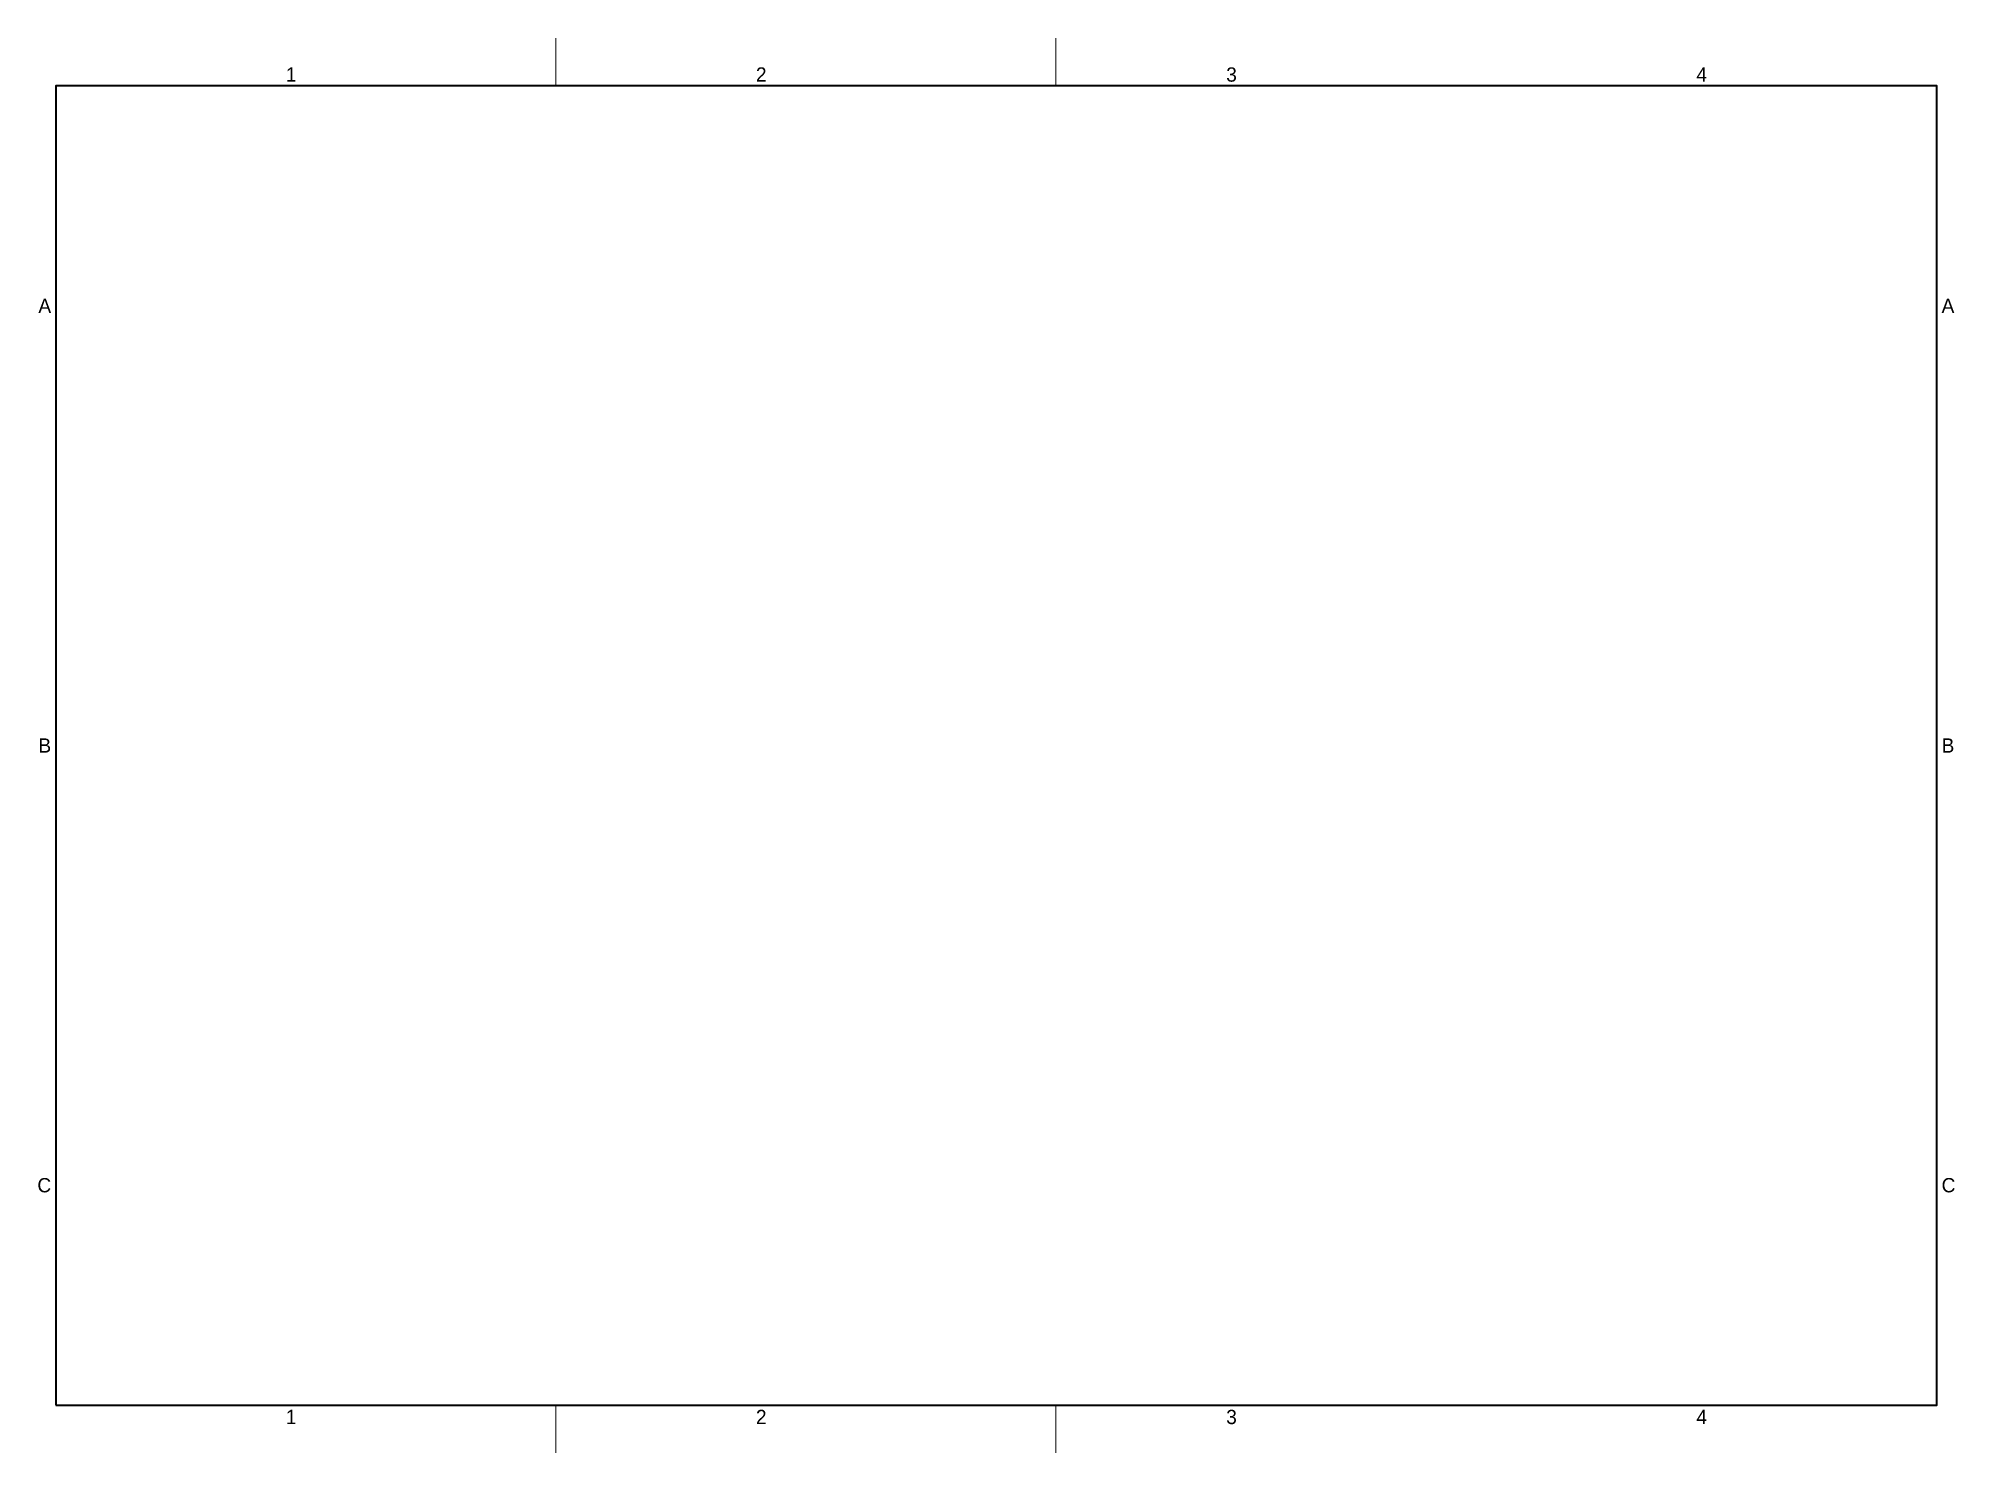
# Model space of a CAD drawing. Header units: millimetres. Extents: x 11 to 414, y 0 to 297.
import ezdxf
from ezdxf.enums import TextEntityAlignment as Align

# ---------------------------------------------------------------- set-up
doc = ezdxf.new("R2010")
doc.units = ezdxf.units.MM
doc.linetypes.add('ACAD_ISO02W100', pattern=[15, 12, -3])
doc.layers.add('ramka tabliczka', color=178, linetype='Continuous', lineweight=35, true_color=0x000000)
doc.styles.add('textstyle3', font='')
doc.styles.get('textstyle3').set_extended_font_data('Fira Sans Compressed')

msp = doc.modelspace()

# ---------------------------------------------------------------- linework, layer by layer
at = {"layer": 'ramka tabliczka', "linetype": 'ACAD_ISO02W100', "lineweight": 18}
for p, q in [((120, 297), (120, 287)), ((225, 297), (225, 287)), ((120, 0), (120, 10)), ((225, 0), (225, 10))]:
    msp.add_line(p, q, dxfattribs=at)
at = {"layer": 'ramka tabliczka', "flags": 128}
msp.add_lwpolyline([(15, 10), (410, 10), (410, 287), (15, 287)], close=True, dxfattribs=at)

# ---------------------------------------------------------------- texts
at = {"layer": 'ramka tabliczka', "style": 'textstyle3'}
for s, p in [('1', (64.38, 287)), ('2', (163.12, 287)), ('3', (261.88, 287)), ('4', (360.62, 287))]:
    msp.add_text(s, height=3, dxfattribs=at).set_placement(p, align=Align.BOTTOM_CENTER)
for s, p in [('A', (14, 240.83)), ('B', (14, 148.5)), ('C', (14, 56.17))]:
    msp.add_text(s, height=3, dxfattribs=at).set_placement(p, align=Align.MIDDLE_RIGHT)
for s, p in [('A', (411, 240.83)), ('B', (411, 148.5)), ('C', (411, 56.17))]:
    msp.add_text(s, height=3, dxfattribs=at).set_placement(p, align=Align.MIDDLE_LEFT)
for s, p in [('1', (64.38, 9)), ('2', (163.12, 9)), ('3', (261.88, 9)), ('4', (360.62, 9))]:
    msp.add_text(s, height=3, dxfattribs=at).set_placement(p, align=Align.TOP_CENTER)

doc.saveas('drawing.dxf')
